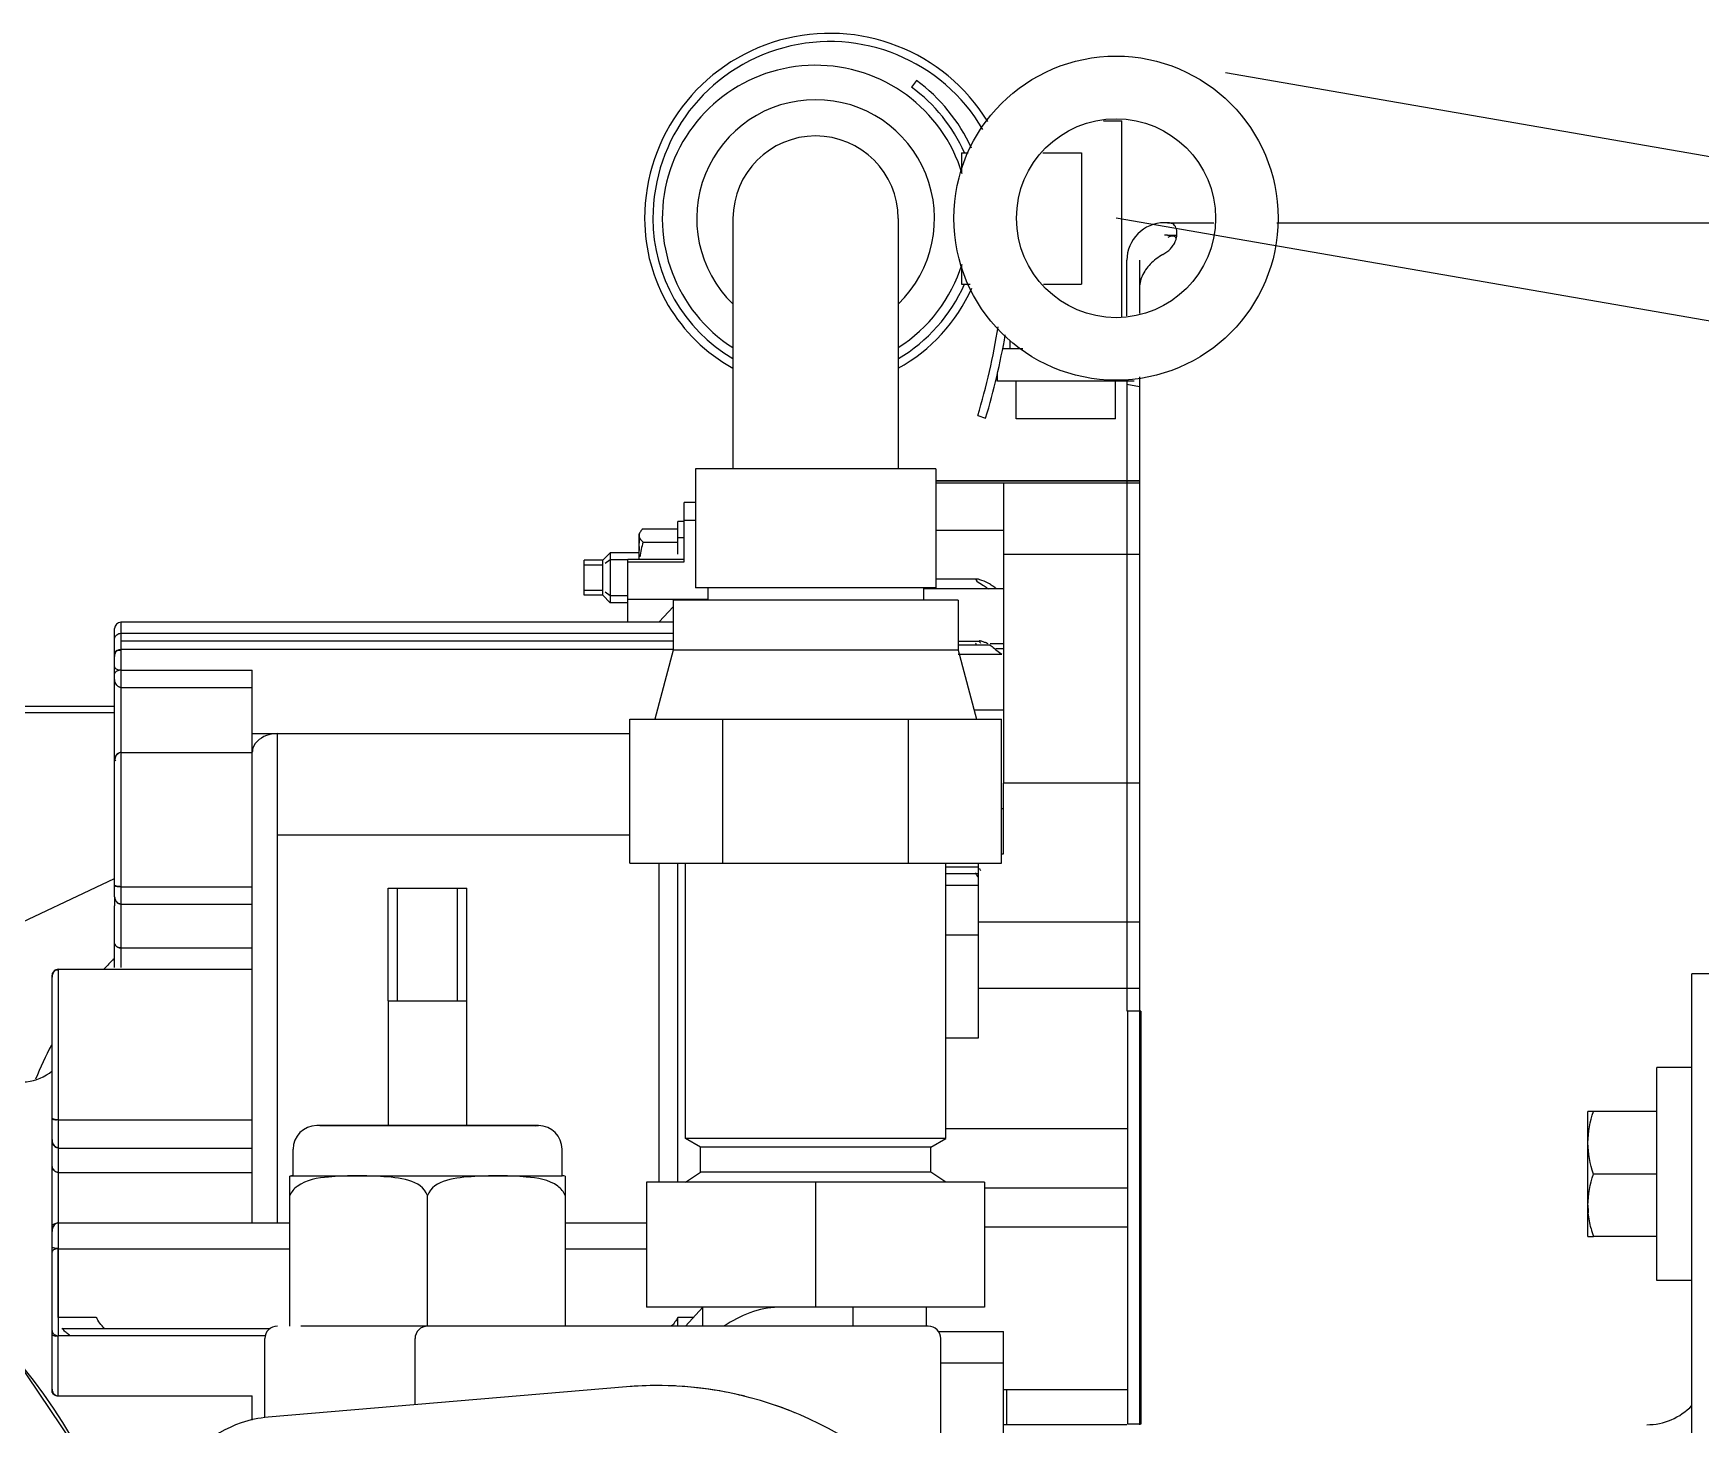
# Model space of a CAD drawing. Header units: millimetres. Extents: x 17886 to 18265, y -8727 to -7321.
# Drawn here: x 18009.396 to 18010.728, y -7646.866 to -7645.755 of the extents above; entities that cross this region are included whole.
import ezdxf

# ---------------------------------------------------------------- set-up
doc = ezdxf.new("R2010")
doc.units = ezdxf.units.MM
doc.linetypes.add('CENTER', pattern=[2, 1.25, -0.25, 0.25, -0.25])
for name, color, linetype in [('2620532_DKREDXF_CONTINUOUS_LINE', 7, 'Continuous'), ('2630764_DKREDXF_CONTINUOUS_LINE', 7, 'Continuous'), ('2706792_BM04DXF_CONTINUOUS_LINE', 7, 'Continuous'), ('3570559_DXF_CONTINUOUS_LINE', 7, 'Continuous'), ('3570569_DXF_CONTINUOUS_LINE', 7, 'Continuous'), ('3792201_DXF_CONTINUOUS_LINE', 7, 'Continuous'), ('3884027_DKREDXF_CONTINUOUS_LINE', 7, 'Continuous'), ('5D1026_DKVG0DXF_CONTINUOUS_LINE', 7, 'Continuous'), ('DEFAULT_1', 7, 'CENTER')]:
    doc.layers.add(name, color=color, linetype=linetype)

msp = doc.modelspace()

# ---------------------------------------------------------------- linework, layer by layer
at = {"layer": '2620532_DKREDXF_CONTINUOUS_LINE', "color": 7, "linetype": 'Continuous'}
for p, q in [((18009.95468, -7645.90268), (18009.95468, -7646.10268)), ((18010.08668, -7645.90268), (18010.08668, -7646.10268)), ((18009.92468, -7646.10268), (18009.92468, -7646.19768)), ((18010.11668, -7646.10268), (18009.92469, -7646.10268)), ((18010.11668, -7646.10268), (18010.11668, -7646.19768)), ((18009.90692, -7646.20768), (18009.90692, -7646.24768)), ((18010.13444, -7646.20768), (18009.90692, -7646.20768)), ((18010.11668, -7646.19768), (18009.92469, -7646.19768)), ((18009.93453, -7646.19768), (18009.93453, -7646.20768)), ((18010.10684, -7646.19768), (18010.10684, -7646.20768)), ((18010.13445, -7646.20768), (18010.13445, -7646.24768)), ((18009.90692, -7646.24768), (18009.89218, -7646.30268)), ((18010.13445, -7646.24768), (18009.90692, -7646.24768)), ((18010.13445, -7646.24768), (18010.14918, -7646.30268)), ((18009.87231, -7646.41768), (18009.87231, -7646.30268)), ((18009.87231, -7646.30268), (18010.16906, -7646.30268)), ((18009.94649, -7646.41768), (18009.94649, -7646.30268)), ((18010.09487, -7646.41768), (18010.09487, -7646.30268)), ((18010.16906, -7646.41768), (18010.16906, -7646.30268)), ((18009.87231, -7646.41768), (18010.16906, -7646.41768))]:
    msp.add_line(p, q, dxfattribs=at)
for radius, start, end in [(0.1225, 16.98013, 237.35166), (0.095, 314.08232, 225.91768), (0.066, 0, 180), (0.1225, 302.64834, 342.72456)]:
    msp.add_arc((18010.02068, -7645.90268), radius, start, end, dxfattribs=at)
at = {"layer": '2630764_DKREDXF_CONTINUOUS_LINE', "color": 7, "linetype": 'Continuous'}
msp.add_line((18009.27074, -7646.51971), (18009.46068, -7646.42992), dxfattribs=at)
for start, end in [(136.00552, 138.08359), (152.26634, 157.99721)]:
    msp.add_arc((18009.67568, -7646.70268), 0.3, start, end, dxfattribs=at)
at = {"layer": '2706792_BM04DXF_CONTINUOUS_LINE', "color": 7, "linetype": 'Continuous'}
for p, q in [((18011.039, -7645.90606), (18010.34808, -7645.78611)), ((18010.27935, -7646.03705), (18010.26935, -7646.03532))]:
    msp.add_line(p, q, dxfattribs=at)
for radius in [0.1295, 0.0795]:
    msp.add_circle((18010.26068, -7645.90238), radius, dxfattribs=at)
at = {"layer": '3570559_DXF_CONTINUOUS_LINE', "color": 3, "linetype": 'Continuous'}
msp.add_line((18009.46068, -7646.29768), (18009.14968, -7646.29768), dxfattribs=at)
at = {"layer": '3570569_DXF_CONTINUOUS_LINE', "color": 7, "linetype": 'Continuous'}
msp.add_line((18009.46068, -7646.29268), (18009.14968, -7646.29268), dxfattribs=at)
at = {"layer": '3792201_DXF_CONTINUOUS_LINE', "color": 7, "linetype": 'Continuous'}
for p, q in [((18009.91668, -7646.63768), (18009.91668, -7646.41768)), ((18010.12468, -7646.63768), (18010.12468, -7646.41768)), ((18009.92868, -7646.6446), (18009.91668, -7646.63768)), ((18010.12468, -7646.63768), (18009.91668, -7646.63768)), ((18009.92868, -7646.6646), (18009.92868, -7646.6446)), ((18010.11268, -7646.6446), (18009.92868, -7646.6446)), ((18010.11268, -7646.6446), (18010.12468, -7646.63768)), ((18010.11268, -7646.6646), (18010.11268, -7646.6446)), ((18009.88568, -7646.67268), (18009.88568, -7646.77268)), ((18010.15568, -7646.67268), (18009.88568, -7646.67268)), ((18009.91668, -7646.67268), (18009.92868, -7646.6646)), ((18010.11268, -7646.6646), (18009.92868, -7646.6646)), ((18010.02068, -7646.67268), (18010.02068, -7646.77268)), ((18010.12468, -7646.67268), (18010.11268, -7646.6646)), ((18010.15568, -7646.67268), (18010.15568, -7646.77268)), ((18010.15568, -7646.77268), (18009.88568, -7646.77268)), ((18010.10918, -7646.78768), (18010.10918, -7646.77268))]:
    msp.add_line(p, q, dxfattribs=at)
at = {"layer": '3884027_DKREDXF_CONTINUOUS_LINE', "color": 7, "linetype": 'Continuous'}
for p, q in [((18010.30171, -7645.90606), (18010.29935, -7645.90606)), ((18010.30171, -7645.91606), (18010.29935, -7645.91606)), ((18010.26935, -7645.9803), (18010.26935, -7645.93606)), ((18010.27935, -7645.93606), (18010.27935, -7645.97864)), ((18010.26935, -7646.03268), (18010.26935, -7646.53606)), ((18010.27935, -7646.02922), (18010.27935, -7646.8665)), ((18010.27935, -7646.11251), (18010.11668, -7646.11251)), ((18010.27935, -7646.11406), (18010.11668, -7646.11406)), ((18010.17068, -7646.11406), (18010.17068, -7646.35368)), ((18009.91568, -7646.17698), (18009.91568, -7646.12967)), ((18009.91568, -7646.14382), (18009.92468, -7646.14382)), ((18009.87968, -7646.17521), (18009.87968, -7646.1547)), ((18009.88281, -7646.1506), (18009.91068, -7646.1506)), ((18009.91068, -7646.17077), (18009.91068, -7646.14467)), ((18010.11668, -7646.15163), (18010.17068, -7646.15163)), ((18009.85668, -7646.16967), (18009.85668, -7646.20967)), ((18009.88281, -7646.16118), (18009.91068, -7646.16118)), ((18009.91568, -7646.15776), (18009.91068, -7646.15776)), ((18009.83568, -7646.20367), (18009.83568, -7646.17567)), ((18009.85068, -7646.17974), (18009.83568, -7646.17974)), ((18009.85068, -7646.20367), (18009.85068, -7646.17567)), ((18009.85668, -7646.17548), (18009.85261, -7646.17838)), ((18009.87068, -7646.17548), (18009.85668, -7646.17548)), ((18009.87068, -7646.22503), (18009.87068, -7646.17523)), ((18009.87068, -7646.17698), (18009.91568, -7646.17698)), ((18010.27935, -7646.17102), (18010.17068, -7646.17102)), ((18010.15191, -7646.19127), (18010.15068, -7646.19094)), ((18009.83568, -7646.1996), (18009.85068, -7646.1996)), ((18009.85263, -7646.20091), (18009.85668, -7646.20377)), ((18009.85668, -7646.20385), (18009.87068, -7646.20385)), ((18009.87068, -7646.20679), (18009.93453, -7646.20679)), ((18010.17068, -7646.19868), (18010.10684, -7646.19868)), ((18009.46068, -7646.44461), (18009.46068, -7646.23026)), ((18009.46568, -7646.22526), (18009.46568, -7646.50109)), ((18009.46568, -7646.23406), (18009.90692, -7646.23406)), ((18009.46568, -7646.24001), (18009.90692, -7646.24001)), ((18009.90692, -7646.24694), (18009.46568, -7646.24694)), ((18010.16025, -7646.24348), (18010.13445, -7646.24348)), ((18010.16025, -7646.24215), (18010.17068, -7646.24215)), ((18010.16477, -7646.24725), (18010.16948, -7646.25074)), ((18009.46068, -7646.25399), (18009.4607, -7646.25339)), ((18009.46068, -7646.26101), (18009.46069, -7646.26115)), ((18009.46568, -7646.26342), (18009.57068, -7646.26342)), ((18009.57068, -7646.70525), (18009.57068, -7646.26342)), ((18010.13445, -7646.25074), (18010.16948, -7646.25074)), ((18009.4607, -7646.26615), (18009.46068, -7646.26635)), ((18009.46069, -7646.2709), (18009.46068, -7646.27045)), ((18009.46568, -7646.27739), (18009.57068, -7646.27739)), ((18010.14716, -7646.29512), (18010.17068, -7646.29512)), ((18009.57068, -7646.31427), (18009.87231, -7646.31427)), ((18009.59068, -7646.70525), (18009.59068, -7646.31427)), ((18009.46568, -7646.32935), (18009.57068, -7646.32935)), ((18009.4607, -7646.3348), (18009.46068, -7646.33521)), ((18010.17068, -7646.35368), (18010.27935, -7646.35368)), ((18010.17068, -7646.41024), (18010.17068, -7646.35396)), ((18010.27935, -7646.35396), (18010.17068, -7646.35396)), ((18010.16906, -7646.37406), (18010.17068, -7646.37406)), ((18009.59068, -7646.39507), (18009.87231, -7646.39507)), ((18009.89568, -7646.67268), (18009.89568, -7646.41768)), ((18009.91068, -7646.67268), (18009.91068, -7646.41768)), ((18010.15068, -7646.55722), (18010.15068, -7646.41768)), ((18010.16906, -7646.41024), (18010.17068, -7646.41024)), ((18009.46068, -7646.43527), (18009.4607, -7646.43538)), ((18009.46568, -7646.43655), (18009.57068, -7646.43655)), ((18010.15068, -7646.42637), (18010.12468, -7646.42637)), ((18010.12468, -7646.43545), (18010.15068, -7646.43545)), ((18009.67918, -7646.52768), (18009.67918, -7646.43768)), ((18009.67918, -7646.43768), (18009.74218, -7646.43768)), ((18009.68668, -7646.52768), (18009.68668, -7646.43768)), ((18009.73468, -7646.52768), (18009.73468, -7646.43768)), ((18009.74218, -7646.52768), (18009.74218, -7646.43768)), ((18009.46068, -7646.50109), (18009.46068, -7646.45187)), ((18009.46568, -7646.45044), (18009.57068, -7646.45044)), ((18010.12468, -7646.47492), (18010.15068, -7646.47492)), ((18010.15068, -7646.46464), (18010.27935, -7646.46464)), ((18009.46568, -7646.4855), (18009.57068, -7646.4855)), ((18009.41568, -7646.50248), (18009.41568, -7646.72573)), ((18009.41568, -7646.50248), (18009.57068, -7646.50248)), ((18009.41068, -7646.50943), (18009.4107, -7646.50883)), ((18009.41068, -7646.63855), (18009.41068, -7646.50943)), ((18010.74468, -7646.50609), (18010.72068, -7646.50609)), ((18010.15068, -7646.51759), (18010.27935, -7646.51759)), ((18010.2698, -7646.53606), (18010.2698, -7646.86606)), ((18010.28042, -7646.53606), (18010.2698, -7646.53606)), ((18010.28042, -7646.53606), (18010.28042, -7646.86606)), ((18010.12468, -7646.55722), (18010.15068, -7646.55722)), ((18009.41068, -7646.62156), (18009.4107, -7646.62167)), ((18009.4107, -7646.62167), (18009.41068, -7646.62156)), ((18009.41568, -7646.62284), (18009.57068, -7646.62284)), ((18010.63768, -7646.71618), (18010.63768, -7646.61618)), ((18010.64215, -7646.61618), (18010.63768, -7646.61618)), ((18010.12468, -7646.62981), (18010.26935, -7646.62981)), ((18009.41068, -7646.63855), (18009.4107, -7646.63916)), ((18009.41068, -7646.83962), (18009.41068, -7646.63916)), ((18009.41568, -7646.6455), (18009.57068, -7646.6455)), ((18009.4107, -7646.66013), (18009.41068, -7646.65975)), ((18009.41568, -7646.66488), (18009.57068, -7646.66488)), ((18010.15568, -7646.67717), (18010.26935, -7646.67717)), ((18009.4107, -7646.71171), (18009.41068, -7646.71221)), ((18009.41568, -7646.70525), (18009.60068, -7646.70525)), ((18009.82068, -7646.70525), (18009.88568, -7646.70525)), ((18010.15568, -7646.70837), (18010.26935, -7646.70837)), ((18010.63768, -7646.71618), (18010.64215, -7646.71618)), ((18009.41068, -7646.73012), (18009.41068, -7646.72869)), ((18009.41568, -7646.72586), (18009.41568, -7646.79539)), ((18009.41568, -7646.72586), (18009.60068, -7646.72586)), ((18009.41568, -7646.72776), (18009.41568, -7646.72586)), ((18009.41568, -7646.72971), (18009.41568, -7646.72776)), ((18009.41568, -7646.73377), (18009.41568, -7646.72971)), ((18009.82068, -7646.72586), (18009.88568, -7646.72586)), ((18009.41068, -7646.73326), (18009.41068, -7646.73012)), ((18009.41068, -7646.73502), (18009.41068, -7646.73326)), ((18009.41068, -7646.73883), (18009.41068, -7646.73502)), ((18009.41068, -7646.74072), (18009.41068, -7646.73883)), ((18009.41068, -7646.74379), (18009.41068, -7646.74072)), ((18009.41568, -7646.73808), (18009.41568, -7646.73377)), ((18009.41568, -7646.74208), (18009.41568, -7646.73808)), ((18009.41568, -7646.74605), (18009.41568, -7646.74208)), ((18009.41068, -7646.74669), (18009.41068, -7646.74379)), ((18009.41068, -7646.75243), (18009.41068, -7646.74669)), ((18009.41068, -7646.75441), (18009.41068, -7646.75243)), ((18009.41068, -7646.75637), (18009.41068, -7646.75441)), ((18009.41068, -7646.75805), (18009.41068, -7646.75637)), ((18009.41568, -7646.75007), (18009.41568, -7646.74605)), ((18009.41568, -7646.75249), (18009.41568, -7646.75007)), ((18009.41568, -7646.75415), (18009.41568, -7646.75249)), ((18009.41568, -7646.75822), (18009.41568, -7646.75415)), ((18009.41068, -7646.76268), (18009.41068, -7646.75805)), ((18009.41068, -7646.76805), (18009.41068, -7646.76268)), ((18009.41068, -7646.76994), (18009.41068, -7646.76805)), ((18009.41568, -7646.76226), (18009.41568, -7646.75822)), ((18009.41568, -7646.77376), (18009.41568, -7646.76226)), ((18009.41068, -7646.77179), (18009.41068, -7646.76994)), ((18009.41068, -7646.77866), (18009.41068, -7646.77179)), ((18009.41068, -7646.7803), (18009.41068, -7646.77866)), ((18009.41068, -7646.78192), (18009.41068, -7646.7803)), ((18009.41068, -7646.78348), (18009.41068, -7646.78192)), ((18009.41568, -7646.77734), (18009.41568, -7646.77376)), ((18009.41568, -7646.77909), (18009.41568, -7646.77734)), ((18009.41568, -7646.78081), (18009.41568, -7646.77909)), ((18009.44568, -7646.78081), (18009.41568, -7646.78081)), ((18009.91068, -7646.78768), (18009.91068, -7646.78081)), ((18009.92311, -7646.78081), (18009.91068, -7646.78081)), ((18009.41068, -7646.78637), (18009.41068, -7646.78348)), ((18009.41068, -7646.79126), (18009.41068, -7646.78637)), ((18009.41068, -7646.79439), (18009.4107, -7646.7945)), ((18009.58068, -7646.79539), (18009.41568, -7646.79539)), ((18009.41568, -7646.84345), (18009.41568, -7646.79567)), ((18009.41861, -7646.78964), (18009.58506, -7646.78964)), ((18010.11859, -7646.79192), (18010.17068, -7646.79192)), ((18010.17068, -7646.89768), (18010.17068, -7646.79192)), ((18010.12068, -7646.81714), (18010.17068, -7646.81714)), ((18009.41068, -7646.8382), (18009.4107, -7646.83865)), ((18009.4107, -7646.83991), (18009.41068, -7646.83962)), ((18009.41568, -7646.84345), (18009.57068, -7646.84345)), ((18009.57068, -7646.86295), (18009.57068, -7646.84345)), ((18010.17068, -7646.83844), (18010.26935, -7646.83844)), ((18010.17068, -7646.8664), (18010.26935, -7646.8664)), ((18010.28042, -7646.86606), (18010.2698, -7646.86606))]:
    msp.add_line(p, q, dxfattribs=at)
at = {"layer": '3884027_DKREDXF_CONTINUOUS_LINE', "color": 6, "linetype": 'Continuous'}
for p, q in [((18010.30171, -7645.90606), (18010.33894, -7645.90606)), ((18010.30171, -7645.91606), (18010.30935, -7645.91606)), ((18010.38925, -7645.90606), (18011.37802, -7645.90606)), ((18010.27935, -7646.1122), (18010.11668, -7646.1122)), ((18009.92468, -7646.12967), (18009.91568, -7646.12967)), ((18009.91568, -7646.14467), (18009.91068, -7646.14467)), ((18009.85068, -7646.17567), (18009.85668, -7646.16967)), ((18009.87968, -7646.16967), (18009.85668, -7646.16967)), ((18009.85068, -7646.17567), (18009.83568, -7646.17567)), ((18009.91568, -7646.17521), (18009.87068, -7646.17521)), ((18010.14914, -7646.19073), (18010.11668, -7646.19073)), ((18009.85068, -7646.20367), (18009.83568, -7646.20367)), ((18009.85068, -7646.20367), (18009.85668, -7646.20967)), ((18009.87068, -7646.20967), (18009.85668, -7646.20967)), ((18009.89568, -7646.22503), (18009.90692, -7646.21307)), ((18009.90692, -7646.22526), (18009.46568, -7646.22526)), ((18010.15099, -7646.24053), (18010.13445, -7646.24053)), ((18010.17068, -7646.2464), (18010.16477, -7646.2464)), ((18010.15068, -7646.42088), (18010.12468, -7646.42088)), ((18009.46068, -7646.44594), (18009.46068, -7646.45187)), ((18009.41068, -7646.50943), (18009.41068, -7646.50909)), ((18010.72068, -7647.00286), (18010.72068, -7646.50609)), ((18009.67943, -7646.62768), (18009.67943, -7646.52768)), ((18009.67943, -7646.52768), (18009.74193, -7646.52768)), ((18009.74193, -7646.62768), (18009.74193, -7646.52768)), ((18010.69268, -7646.75118), (18010.69268, -7646.58118)), ((18010.72068, -7646.58118), (18010.69268, -7646.58118)), ((18010.69268, -7646.61618), (18010.64215, -7646.61618)), ((18009.62472, -7646.62768), (18009.6221, -7646.62749)), ((18009.79927, -7646.62749), (18009.6221, -7646.62749)), ((18009.79665, -7646.62768), (18009.62472, -7646.62768)), ((18009.79665, -7646.62768), (18009.79927, -7646.62749)), ((18009.41068, -7646.6388), (18009.41068, -7646.63855)), ((18009.60318, -7646.66768), (18009.60318, -7646.64641)), ((18009.81818, -7646.66768), (18009.81818, -7646.64641)), ((18009.60068, -7646.66783), (18009.60318, -7646.66768)), ((18009.60068, -7646.78768), (18009.60068, -7646.66783)), ((18009.60318, -7646.66768), (18009.81818, -7646.66768)), ((18009.82068, -7646.66783), (18009.81818, -7646.66768)), ((18009.82068, -7646.66783), (18009.82068, -7646.78768)), ((18010.69268, -7646.66618), (18010.64215, -7646.66618)), ((18009.71068, -7646.78768), (18009.71068, -7646.68331)), ((18010.69268, -7646.71618), (18010.64215, -7646.71618)), ((18010.72068, -7646.75118), (18010.69268, -7646.75118)), ((18009.93068, -7646.77268), (18009.9167, -7646.78768)), ((18009.93068, -7646.78768), (18009.93068, -7646.77268)), ((18010.05068, -7646.78768), (18010.05068, -7646.77268)), ((18009.59076, -7646.78768), (18009.59068, -7646.78768)), ((18010.11068, -7646.78768), (18009.6095, -7646.78768)), ((18009.58068, -7646.8605), (18009.58068, -7646.79768)), ((18009.70068, -7646.85054), (18009.70068, -7646.79768)), ((18010.12068, -7646.93263), (18010.12068, -7646.79768)), ((18009.43663, -7646.89501), (18009.38171, -7646.81347)), ((18009.86952, -7646.83621), (18009.58332, -7646.8605)), ((18010.17318, -7646.83844), (18010.17318, -7646.8664))]:
    msp.add_line(p, q, dxfattribs=at)
at = {"layer": '3884027_DKREDXF_CONTINUOUS_LINE', "color": 7, "linetype": 'Continuous'}
for points in [[(18010.15526, -7646.19251), (18010.15343, -7646.19178), (18010.15191, -7646.19127)], [(18010.15531, -7646.19626), (18010.15603, -7646.19676), (18010.15686, -7646.19733), (18010.15776, -7646.19797), (18010.15876, -7646.19868)], [(18010.14845, -7646.24196), (18010.14857, -7646.24227), (18010.14877, -7646.24262), (18010.14907, -7646.24302), (18010.14947, -7646.24348)], [(18010.16025, -7646.24348), (18010.16085, -7646.24407), (18010.1616, -7646.24473)], [(18010.1616, -7646.24473), (18010.1625, -7646.24547), (18010.16355, -7646.24631), (18010.16477, -7646.24725)], [(18009.46069, -7646.26115), (18009.46072, -7646.2613), (18009.46083, -7646.2616), (18009.46102, -7646.26189)], [(18009.46102, -7646.26189), (18009.46138, -7646.26224), (18009.46184, -7646.26256), (18009.46239, -7646.26283), (18009.463, -7646.26305), (18009.46365, -7646.26322), (18009.46433, -7646.26333), (18009.46502, -7646.2634), (18009.46568, -7646.26343)], [(18009.46104, -7646.27301), (18009.46084, -7646.2722), (18009.46073, -7646.27134), (18009.46069, -7646.2709)], [(18009.46568, -7646.2774), (18009.46511, -7646.27735), (18009.46454, -7646.27721), (18009.46397, -7646.27698), (18009.46341, -7646.27664), (18009.46285, -7646.27618), (18009.46231, -7646.27558), (18009.46182, -7646.27486), (18009.46139, -7646.27401), (18009.46104, -7646.27301)], [(18009.46568, -7646.32935), (18009.46508, -7646.32939), (18009.46448, -7646.32952), (18009.4639, -7646.32974), (18009.46332, -7646.33005), (18009.46278, -7646.33045), (18009.46227, -7646.33094), (18009.46181, -7646.33152), (18009.46141, -7646.33217), (18009.46109, -7646.3329)], [(18009.46109, -7646.3329), (18009.46087, -7646.33363), (18009.46073, -7646.3344), (18009.4607, -7646.3348)], [(18009.41103, -7646.70965), (18009.41086, -7646.71037), (18009.41073, -7646.71124), (18009.4107, -7646.71171)], [(18009.41568, -7646.70525), (18009.41511, -7646.7053), (18009.41454, -7646.70544), (18009.41397, -7646.70568), (18009.4134, -7646.70602), (18009.41285, -7646.70648), (18009.41231, -7646.70707), (18009.41182, -7646.7078), (18009.41139, -7646.70865), (18009.41103, -7646.70965)], [(18009.41103, -7646.72492), (18009.41086, -7646.72478), (18009.41073, -7646.72462), (18009.41068, -7646.72445)], [(18009.41568, -7646.72573), (18009.41511, -7646.72573), (18009.41454, -7646.7257), (18009.41397, -7646.72566), (18009.41341, -7646.72559), (18009.41285, -7646.72551), (18009.41231, -7646.7254), (18009.41182, -7646.72526), (18009.41139, -7646.7251), (18009.41103, -7646.72492)]]:
    msp.add_lwpolyline(points, dxfattribs=at)
for centre, radius, start, end in [((18010.29935, -7645.93606), 0.03, 90, 180), ((18010.29409, -7645.91482), 0.01526, 349.5079, 355.28162), ((18010.29445, -7645.91485), 0.01489, 355.28773, 359.9927), ((18010.29304, -7645.91456), 0.01634, 336.46697, 345.34101), ((18010.29368, -7645.91474), 0.01568, 345.37646, 349.51396), ((18009.90875, -7646.16495), 0.02906, 179.78679, 185.98246), ((18010.14231, -7646.22304), 0.03317, 62.91447, 67.00724), ((18010.14042, -7646.22674), 0.03732, 59.16569, 62.92246), ((18010.14773, -7646.26713), 0.02695, 66.29489, 70.05985), ((18010.70359, -7646.69115), 0.06591, 180.02005, 185.35415), ((18010.74025, -7646.68334), 0.10345, 194.7506, 198.5098), ((18009.43245, -7646.7802), 0.01643, 213.85577, 220.98155), ((18009.89403, -7647.12518), 0.29, 89.83605, 94.8513), ((18009.89403, -7647.12518), 0.29, 86.89009, 87.31558), ((18009.89403, -7647.12518), 0.29, 79.12235, 86.5209), ((18009.89403, -7647.12518), 0.29, 76.02869, 77.68052), ((18009.89403, -7647.12518), 0.29, 67.69978, 71.78355), ((18010.68468, -7646.8165), 0.05, 270, 316.20627), ((18009.59092, -7646.95018), 0.09, 108.90948, 205.15008)]:
    msp.add_arc(centre, radius, start, end, dxfattribs=at)
at = {"layer": '3884027_DKREDXF_CONTINUOUS_LINE', "color": 6, "linetype": 'Continuous'}
for centre, radius, start, end in [((18009.46568, -7646.23026), 0.005, 90, 180), ((18009.38568, -7646.55268), 0.04, 180, 308.99845), ((18009.6221, -7646.64641), 0.01891, 90, 180), ((18009.79927, -7646.64641), 0.01891, 0, 90), ((18009.60318, -7646.68768), 0.02, 90, 97.18076), ((18009.81818, -7646.68768), 0.02, 82.81924, 90), ((18009.05068, -7647.09568), 0.435, 4.57756, 63.15279), ((18009.59068, -7646.79768), 0.01, 90, 180), ((18009.71068, -7646.79768), 0.01, 90, 180), ((18010.11068, -7646.79768), 0.01, 0, 90), ((18009.89403, -7647.12518), 0.29, 87.31558, 94.84989), ((18009.89403, -7647.12518), 0.29, 33.47908, 86.89009), ((18009.59092, -7646.95018), 0.09, 94.84989, 108.90948)]:
    msp.add_arc(centre, radius, start, end, dxfattribs=at)
at = {"layer": '3884027_DKREDXF_CONTINUOUS_LINE', "color": 7, "linetype": 'Continuous'}
for points, knots in [([(18010.30396, -7645.90625), (18010.30361, -7645.90619), (18010.30286, -7645.90609), (18010.3021, -7645.90606), (18010.30171, -7645.90606)], [0, 0, 0, 0, 0.4809656, 1, 1, 1, 1]), ([(18010.30606, -7645.91668), (18010.30547, -7645.91668), (18010.30408, -7645.91695), (18010.30278, -7645.91749), (18010.30206, -7645.91785)], [0, 0, 0, 0, 0.4215708, 1, 1, 1, 1]), ([(18010.30605, -7645.90699), (18010.30574, -7645.90681), (18010.30506, -7645.90651), (18010.30434, -7645.90633), (18010.30396, -7645.90625)], [0, 0, 0, 0, 0.4843734, 1, 1, 1, 1]), ([(18010.30855, -7645.90996), (18010.30829, -7645.90933), (18010.30764, -7645.90816), (18010.3066, -7645.9073), (18010.30605, -7645.90699)], [0, 0, 0, 0, 0.5176975, 1, 1, 1, 1]), ([(18010.30884, -7645.91854), (18010.30863, -7645.91802), (18010.30793, -7645.91698), (18010.30668, -7645.91668), (18010.30606, -7645.91668)], [0, 0, 0, 0, 0.4751526, 1, 1, 1, 1]), ([(18010.30935, -7645.91485), (18010.30935, -7645.91396), (18010.30924, -7645.9123), (18010.30883, -7645.91067), (18010.30855, -7645.90996)], [0, 0, 0, 0, 0.5377829, 1, 1, 1, 1]), ([(18010.30416, -7645.92678), (18010.30497, -7645.92593), (18010.30644, -7645.92414), (18010.30757, -7645.92212), (18010.30802, -7645.92109)], [0, 0, 0, 0, 0.5122093, 1, 1, 1, 1]), ([(18009.88073, -7646.15291), (18009.88019, -7646.15371), (18009.87935, -7646.15553), (18009.87992, -7646.15748), (18009.88037, -7646.15829)], [0, 0, 0, 0, 0.508763, 1, 1, 1, 1]), ([(18009.88281, -7646.1506), (18009.88241, -7646.15096), (18009.88167, -7646.15169), (18009.881, -7646.1525), (18009.88073, -7646.15291)], [0, 0, 0, 0, 0.5230538, 1, 1, 1, 1]), ([(18009.87969, -7646.16484), (18009.87969, -7646.16374), (18009.87981, -7646.16154), (18009.88016, -7646.15936), (18009.88039, -7646.15827)], [0, 0, 0, 0, 0.4984119, 1, 1, 1, 1]), ([(18009.88037, -7646.15829), (18009.8805, -7646.15851), (18009.88078, -7646.15895), (18009.88109, -7646.15936), (18009.88126, -7646.15956)], [0, 0, 0, 0, 0.486073, 1, 1, 1, 1]), ([(18009.88126, -7646.15956), (18009.8815, -7646.15984), (18009.882, -7646.1604), (18009.88253, -7646.16092), (18009.88281, -7646.16118)], [0, 0, 0, 0, 0.4859738, 1, 1, 1, 1]), ([(18010.15068, -7646.19094), (18010.15043, -7646.19088), (18010.15001, -7646.19081), (18010.14957, -7646.19082), (18010.1494, -7646.19086)], [0, 0, 0, 0, 0.5762297, 1, 1, 1, 1]), ([(18010.16515, -7646.19868), (18010.16425, -7646.19794), (18010.16244, -7646.19653), (18010.16052, -7646.19527), (18010.15955, -7646.19469)], [0, 0, 0, 0, 0.508539, 1, 1, 1, 1]), ([(18009.46068, -7646.23818), (18009.46068, -7646.23762), (18009.46116, -7646.23643), (18009.46203, -7646.23558), (18009.46255, -7646.23519)], [0, 0, 0, 0, 0.4627012, 1, 1, 1, 1]), ([(18009.46255, -7646.23519), (18009.46301, -7646.23485), (18009.46401, -7646.2343), (18009.46513, -7646.23406), (18009.46568, -7646.23406)], [0, 0, 0, 0, 0.5088852, 1, 1, 1, 1]), ([(18009.46068, -7646.24977), (18009.46068, -7646.24958), (18009.46081, -7646.24915), (18009.46108, -7646.24881), (18009.46124, -7646.24865)], [0, 0, 0, 0, 0.4579822, 1, 1, 1, 1]), ([(18009.4607, -7646.25339), (18009.46073, -7646.25277), (18009.46088, -7646.25151), (18009.46121, -7646.25028), (18009.46145, -7646.24968)], [0, 0, 0, 0, 0.493493, 1, 1, 1, 1]), ([(18009.46124, -7646.24865), (18009.46177, -7646.2481), (18009.46322, -7646.24729), (18009.46483, -7646.24694), (18009.46568, -7646.24694)], [0, 0, 0, 0, 0.4688185, 1, 1, 1, 1]), ([(18009.46145, -7646.24968), (18009.46175, -7646.24894), (18009.46262, -7646.24732), (18009.46457, -7646.24747), (18009.46528, -7646.24782)], [0, 0, 0, 0, 0.500913, 1, 1, 1, 1]), ([(18010.15205, -7646.24016), (18010.15187, -7646.24014), (18010.1514, -7646.24007), (18010.15142, -7646.24054), (18010.15149, -7646.24068)], [0, 0, 0, 0, 0.5535224, 1, 1, 1, 1]), ([(18010.15149, -7646.24068), (18010.15157, -7646.24086), (18010.15188, -7646.24129), (18010.15223, -7646.24167), (18010.15245, -7646.2419)], [0, 0, 0, 0, 0.389128, 1, 1, 1, 1]), ([(18010.15692, -7646.24179), (18010.15608, -7646.24149), (18010.15449, -7646.24087), (18010.15287, -7646.24025), (18010.15205, -7646.24016)], [0, 0, 0, 0, 0.5221798, 1, 1, 1, 1]), ([(18009.46568, -7646.26352), (18009.46457, -7646.26352), (18009.46271, -7646.26401), (18009.46086, -7646.26533), (18009.4607, -7646.26615)], [0, 0, 0, 0, 0.5720578, 1, 1, 1, 1]), ([(18009.59068, -7646.31427), (18009.58843, -7646.31426), (18009.58076, -7646.31509), (18009.57275, -7646.32048), (18009.57116, -7646.32581)], [0, 0, 0, 0, 0.2877492, 1, 1, 1, 1]), ([(18009.57116, -7646.32581), (18009.571, -7646.32633), (18009.57077, -7646.32738), (18009.57068, -7646.32845), (18009.57068, -7646.32899)], [0, 0, 0, 0, 0.5034676, 1, 1, 1, 1]), ([(18010.15152, -7646.42195), (18010.15161, -7646.4222), (18010.15189, -7646.42274), (18010.15224, -7646.42325), (18010.15245, -7646.42353)], [0, 0, 0, 0, 0.4225524, 1, 1, 1, 1]), ([(18009.4607, -7646.43538), (18009.46073, -7646.43548), (18009.46086, -7646.43569), (18009.46104, -7646.43584), (18009.46116, -7646.43591)], [0, 0, 0, 0, 0.4196086, 1, 1, 1, 1]), ([(18009.46129, -7646.4359), (18009.46111, -7646.43582), (18009.46066, -7646.43573), (18009.46084, -7646.43534), (18009.46093, -7646.43529)], [0, 0, 0, 0, 0.6461313, 1, 1, 1, 1]), ([(18009.46116, -7646.43591), (18009.46127, -7646.43598), (18009.46153, -7646.43611), (18009.4618, -7646.4362), (18009.46195, -7646.43624)], [0, 0, 0, 0, 0.4480583, 1, 1, 1, 1]), ([(18009.4623, -7646.4362), (18009.46211, -7646.43616), (18009.46177, -7646.43607), (18009.46144, -7646.43596), (18009.46129, -7646.4359)], [0, 0, 0, 0, 0.5481556, 1, 1, 1, 1]), ([(18009.46195, -7646.43624), (18009.46239, -7646.43637), (18009.46351, -7646.43651), (18009.46464, -7646.43646), (18009.46529, -7646.4364)], [0, 0, 0, 0, 0.4107661, 1, 1, 1, 1]), ([(18009.46568, -7646.43655), (18009.46507, -7646.43655), (18009.46394, -7646.43649), (18009.46281, -7646.43632), (18009.4623, -7646.4362)], [0, 0, 0, 0, 0.5361768, 1, 1, 1, 1]), ([(18010.14846, -7646.42544), (18010.14849, -7646.4256), (18010.14857, -7646.42592), (18010.14868, -7646.42622), (18010.14874, -7646.42637)], [0, 0, 0, 0, 0.4918007, 1, 1, 1, 1]), ([(18010.14874, -7646.42637), (18010.14895, -7646.42686), (18010.14954, -7646.42782), (18010.15027, -7646.42867), (18010.15067, -7646.42909)], [0, 0, 0, 0, 0.4789725, 1, 1, 1, 1]), ([(18009.46068, -7646.44461), (18009.46068, -7646.44503), (18009.46081, -7646.44592), (18009.4611, -7646.44677), (18009.46129, -7646.44719)], [0, 0, 0, 0, 0.4806231, 1, 1, 1, 1]), ([(18009.46129, -7646.44719), (18009.4614, -7646.44744), (18009.46165, -7646.44793), (18009.46195, -7646.44839), (18009.46211, -7646.44861)], [0, 0, 0, 0, 0.5023156, 1, 1, 1, 1]), ([(18009.46211, -7646.44861), (18009.46254, -7646.44919), (18009.46353, -7646.4502), (18009.46502, -7646.45047), (18009.46566, -7646.45032)], [0, 0, 0, 0, 0.5225775, 1, 1, 1, 1]), ([(18009.46068, -7646.48203), (18009.46068, -7646.48259), (18009.46138, -7646.4838), (18009.46243, -7646.48452), (18009.46306, -7646.48483)], [0, 0, 0, 0, 0.4410609, 1, 1, 1, 1]), ([(18009.46305, -7646.48483), (18009.46242, -7646.48451), (18009.46138, -7646.48379), (18009.46068, -7646.48259), (18009.46068, -7646.48203)], [0, 0, 0, 0, 0.5596055, 1, 1, 1, 1]), ([(18009.46568, -7646.4855), (18009.46523, -7646.4855), (18009.46432, -7646.48537), (18009.46346, -7646.48504), (18009.46305, -7646.48483)], [0, 0, 0, 0, 0.4975988, 1, 1, 1, 1]), ([(18009.46306, -7646.48483), (18009.46346, -7646.48504), (18009.46432, -7646.48537), (18009.46523, -7646.4855), (18009.46568, -7646.4855)], [0, 0, 0, 0, 0.502298, 1, 1, 1, 1]), ([(18009.41117, -7646.50595), (18009.41131, -7646.50546), (18009.41165, -7646.50455), (18009.41223, -7646.50374), (18009.41257, -7646.50344)], [0, 0, 0, 0, 0.5307481, 1, 1, 1, 1]), ([(18009.41257, -7646.50344), (18009.4129, -7646.50316), (18009.41384, -7646.50272), (18009.41483, -7646.50301), (18009.4153, -7646.50324)], [0, 0, 0, 0, 0.4516914, 1, 1, 1, 1]), ([(18009.4107, -7646.50883), (18009.41072, -7646.50836), (18009.41082, -7646.50738), (18009.41103, -7646.50643), (18009.41117, -7646.50595)], [0, 0, 0, 0, 0.4881066, 1, 1, 1, 1]), ([(18009.4107, -7646.62167), (18009.41073, -7646.62177), (18009.41085, -7646.62198), (18009.41104, -7646.62213), (18009.41116, -7646.6222)], [0, 0, 0, 0, 0.4196931, 1, 1, 1, 1]), ([(18009.41129, -7646.62219), (18009.41112, -7646.62212), (18009.41085, -7646.62207), (18009.41074, -7646.62174), (18009.4108, -7646.62167)], [0, 0, 0, 0, 0.6753217, 1, 1, 1, 1]), ([(18009.41116, -7646.6222), (18009.41127, -7646.62227), (18009.41153, -7646.6224), (18009.4118, -7646.62249), (18009.41196, -7646.62254)], [0, 0, 0, 0, 0.4478157, 1, 1, 1, 1]), ([(18009.4123, -7646.62249), (18009.41211, -7646.62245), (18009.41177, -7646.62236), (18009.41144, -7646.62225), (18009.41129, -7646.62219)], [0, 0, 0, 0, 0.5482716, 1, 1, 1, 1]), ([(18009.41196, -7646.62254), (18009.4124, -7646.62266), (18009.41352, -7646.6228), (18009.41464, -7646.62276), (18009.41529, -7646.62269)], [0, 0, 0, 0, 0.4109592, 1, 1, 1, 1]), ([(18009.41568, -7646.62284), (18009.41507, -7646.62284), (18009.41394, -7646.62278), (18009.41282, -7646.62261), (18009.4123, -7646.62249)], [0, 0, 0, 0, 0.53609, 1, 1, 1, 1]), ([(18009.4107, -7646.66013), (18009.41076, -7646.66065), (18009.41112, -7646.66171), (18009.41175, -7646.66262), (18009.41213, -7646.66304)], [0, 0, 0, 0, 0.4820719, 1, 1, 1, 1]), ([(18009.41213, -7646.66304), (18009.41175, -7646.66262), (18009.41112, -7646.66171), (18009.41076, -7646.66065), (18009.4107, -7646.66013)], [0, 0, 0, 0, 0.517751, 1, 1, 1, 1]), ([(18009.41213, -7646.66304), (18009.4126, -7646.66357), (18009.41367, -7646.66445), (18009.41503, -7646.66488), (18009.41568, -7646.66488)], [0, 0, 0, 0, 0.5190079, 1, 1, 1, 1]), ([(18009.41568, -7646.66488), (18009.41503, -7646.66488), (18009.41367, -7646.66445), (18009.4126, -7646.66357), (18009.41213, -7646.66304)], [0, 0, 0, 0, 0.4810532, 1, 1, 1, 1]), ([(18009.41068, -7646.70796), (18009.41068, -7646.70713), (18009.41264, -7646.70562), (18009.41451, -7646.70513), (18009.41568, -7646.70513)], [0, 0, 0, 0, 0.4169769, 1, 1, 1, 1]), ([(18009.41195, -7646.72681), (18009.41157, -7646.72705), (18009.41095, -7646.72757), (18009.41068, -7646.72835), (18009.41068, -7646.72869)], [0, 0, 0, 0, 0.5672034, 1, 1, 1, 1]), ([(18009.41568, -7646.72586), (18009.41506, -7646.72586), (18009.41376, -7646.72599), (18009.41251, -7646.72645), (18009.41195, -7646.72681)], [0, 0, 0, 0, 0.4806127, 1, 1, 1, 1]), ([(18009.41068, -7646.79126), (18009.41068, -7646.79155), (18009.41075, -7646.79214), (18009.41098, -7646.79269), (18009.41112, -7646.79295)], [0, 0, 0, 0, 0.4875303, 1, 1, 1, 1]), ([(18009.4107, -7646.7945), (18009.41081, -7646.79495), (18009.4126, -7646.79574), (18009.41413, -7646.79563), (18009.41528, -7646.79553)], [0, 0, 0, 0, 0.2852097, 1, 1, 1, 1]), ([(18009.41112, -7646.79295), (18009.41155, -7646.79372), (18009.41297, -7646.795), (18009.41478, -7646.79539), (18009.41568, -7646.79539)], [0, 0, 0, 0, 0.4940911, 1, 1, 1, 1]), ([(18009.42521, -7646.79539), (18009.42431, -7646.79473), (18009.42247, -7646.7934), (18009.42081, -7646.79185), (18009.42005, -7646.79097)], [0, 0, 0, 0, 0.4900861, 1, 1, 1, 1]), ([(18009.41568, -7646.84374), (18009.41453, -7646.84374), (18009.41238, -7646.84284), (18009.41084, -7646.84095), (18009.4107, -7646.83991)], [0, 0, 0, 0, 0.5241851, 1, 1, 1, 1]), ([(18009.41071, -7646.83865), (18009.41085, -7646.8399), (18009.41186, -7646.84228), (18009.4145, -7646.84359), (18009.41565, -7646.84332)], [0, 0, 0, 0, 0.5167337, 1, 1, 1, 1])]:
    msp.add_open_spline(points, degree=3, knots=knots, dxfattribs=at)
for points in [[(18010.2981, -7645.93141), (18010.30031, -7645.93016), (18010.30239, -7645.92861), (18010.30416, -7645.92678)], [(18009.88281, -7646.16118), (18009.88168, -7646.16506), (18009.88073, -7646.16902), (18009.8802, -7646.17304)], [(18010.1494, -7646.19086), (18010.14679, -7646.19143), (18010.15311, -7646.19475), (18010.15531, -7646.19626)], [(18009.46568, -7646.27739), (18009.46319, -7646.27738), (18009.46009, -7646.274), (18009.4609, -7646.27164)], [(18009.46568, -7646.32935), (18009.46305, -7646.32935), (18009.45986, -7646.33369), (18009.46129, -7646.3359)], [(18009.46568, -7646.45044), (18009.46319, -7646.45043), (18009.4601, -7646.44705), (18009.46089, -7646.44468)], [(18009.41568, -7646.50248), (18009.41301, -7646.50248), (18009.41038, -7646.50619), (18009.4108, -7646.50883)], [(18010.63768, -7646.64118), (18010.63768, -7646.63271), (18010.63947, -7646.62421), (18010.64215, -7646.61618)], [(18009.41568, -7646.6455), (18009.4129, -7646.6455), (18009.41, -7646.64126), (18009.41093, -7646.63863)], [(18009.4107, -7646.63916), (18009.41082, -7646.64156), (18009.41313, -7646.64579), (18009.41529, -7646.64473)], [(18010.64215, -7646.66618), (18010.63947, -7646.65815), (18010.63768, -7646.64964), (18010.63768, -7646.64118)], [(18010.63768, -7646.69118), (18010.63768, -7646.68271), (18010.63947, -7646.67421), (18010.64215, -7646.66618)], [(18010.64021, -7646.70968), (18010.63915, -7646.70562), (18010.63836, -7646.70148), (18010.63797, -7646.6973)], [(18009.45255, -7646.78964), (18009.44996, -7646.78695), (18009.44739, -7646.784), (18009.44607, -7646.7805)], [(18009.91068, -7646.78081), (18009.90918, -7646.78322), (18009.90766, -7646.78571), (18009.90554, -7646.78759)]]:
    msp.add_open_spline(points, degree=3, dxfattribs=at)
at = {"layer": '3884027_DKREDXF_CONTINUOUS_LINE', "color": 6, "linetype": 'Continuous'}
for points in [[(18010.288, -7645.93913), (18010.28535, -7645.94188), (18010.28308, -7645.94511), (18010.28156, -7645.94861)], [(18010.2981, -7645.93141), (18010.29441, -7645.9335), (18010.29094, -7645.93608), (18010.288, -7645.93913)], [(18010.28156, -7645.94861), (18010.28015, -7645.95186), (18010.27935, -7645.95547), (18010.27935, -7645.95901)], [(18009.99068, -7646.77268), (18009.97546, -7646.77268), (18009.96043, -7646.77952), (18009.94753, -7646.7876)]]:
    msp.add_open_spline(points, degree=3, dxfattribs=at)
for points, knots in [([(18009.63166, -7646.66858), (18009.62298, -7646.66934), (18009.61031, -7646.67112), (18009.60182, -7646.68039), (18009.60068, -7646.68331)], [0, 0, 0, 0, 0.7355584, 1, 1, 1, 1]), ([(18009.71068, -7646.68331), (18009.70579, -7646.67069), (18009.66989, -7646.66723), (18009.6454, -7646.66737), (18009.63166, -7646.66858)], [0, 0, 0, 0, 0.4951053, 1, 1, 1, 1]), ([(18009.78955, -7646.66857), (18009.77586, -7646.66738), (18009.75141, -7646.66723), (18009.71557, -7646.6707), (18009.71068, -7646.68331)], [0, 0, 0, 0, 0.504096, 1, 1, 1, 1]), ([(18009.82068, -7646.68331), (18009.81954, -7646.68037), (18009.811, -7646.67106), (18009.79826, -7646.66932), (18009.78955, -7646.66857)], [0, 0, 0, 0, 0.2649216, 1, 1, 1, 1])]:
    msp.add_open_spline(points, degree=3, knots=knots, dxfattribs=at)
at = {"layer": '5D1026_DKVG0DXF_CONTINUOUS_LINE', "color": 7, "linetype": 'Continuous'}
for p, q in [((18010.10122, -7645.79235), (18010.09733, -7645.79768)), ((18010.25067, -7645.82468), (18010.26528, -7645.82468)), ((18010.26528, -7645.98097), (18010.26528, -7645.82468)), ((18010.13728, -7645.85018), (18010.13728, -7645.86599)), ((18010.13728, -7645.85018), (18010.14262, -7645.85018)), ((18010.20231, -7645.85018), (18010.23308, -7645.85018)), ((18010.23308, -7645.85018), (18010.23308, -7645.95518)), ((18010.13728, -7645.93936), (18010.13728, -7645.95518)), ((18010.13728, -7645.95518), (18010.1441, -7645.95518)), ((18010.20274, -7645.95518), (18010.23308, -7645.95518)), ((18010.18612, -7646.00668), (18010.17019, -7646.00668)), ((18010.17608, -7646.00668), (18010.17608, -7646.00069)), ((18010.16608, -7646.03268), (18010.16608, -7646.02604)), ((18010.27528, -7646.03268), (18010.16609, -7646.03268)), ((18010.18098, -7646.06268), (18010.18098, -7646.03268)), ((18010.26038, -7646.06268), (18010.26038, -7646.03268)), ((18010.15021, -7646.06018), (18010.15653, -7646.06208)), ((18010.26038, -7646.06268), (18010.18098, -7646.06268))]:
    msp.add_line(p, q, dxfattribs=at)
for centre, radius, start, end in [((18010.03208, -7645.90268), 0.148, 31.57361, 180), ((18010.03208, -7645.90268), 0.1414, 30.26193, 180), ((18010.02068, -7645.90268), 0.1366, 24.36492, 53.87107), ((18010.02068, -7645.90268), 0.13, 23.81884, 53.87107), ((18010.02068, -7645.90268), 0.1366, 180, 241.05294), ((18010.02068, -7645.90268), 0.13, 180, 239.42818), ((18010.02068, -7645.90268), 0.13, 300.58728, 336.18116), ((18010.02068, -7645.90268), 0.1366, 298.92159, 336.00614), ((18009.62883, -7645.90268), 0.54465, 343.19134, 350.86892), ((18009.62883, -7645.90268), 0.55125, 343.19134, 350.29309)]:
    msp.add_arc(centre, radius, start, end, dxfattribs=at)
at = {"layer": 'DEFAULT_1', "color": 2, "linetype": 'CENTER'}
msp.add_line((18012.78731, -7646.34103), (18010.26068, -7645.90238), dxfattribs=at)

doc.saveas('drawing.dxf')
